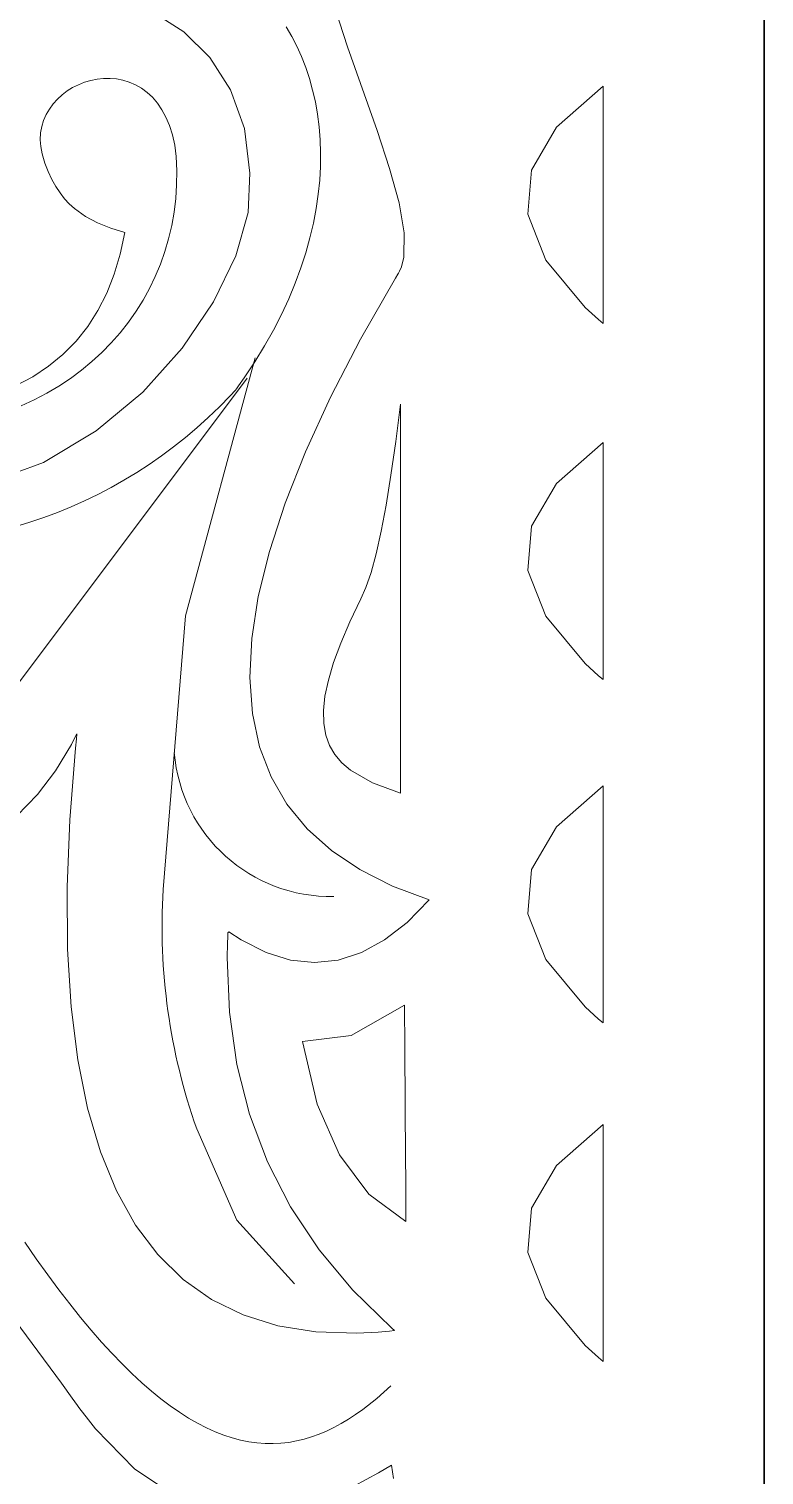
# Model space of a CAD drawing. Header units: inches. Extents: x 249 to 1192, y -18 to 440.
# Drawn here: x 614.7164 to 614.9088, y 265.314 to 265.6926 of the extents above; entities that cross this region are included whole.
import ezdxf

# ---------------------------------------------------------------- set-up
doc = ezdxf.new("R2010")
doc.units = ezdxf.units.IN
doc.header["$MEASUREMENT"] = 0
doc.layers.add('KACA', color=141, linetype='Continuous', lineweight=30)
doc.layers.add('KOLOM', color=5, linetype='Continuous')

# ---------------------------------------------------------------- blocks, each defined once
blk = doc.blocks.new('GORGA')
blk.add_lwpolyline([(366.59218, 151.19092), (367.59218, 151.19092), (367.59218, 149.19092), (366.59218, 149.19092)], close=True)
blk.add_lwpolyline([(366.59218, 151.19092), (367.59218, 151.19092), (367.59218, 149.19092), (366.59218, 149.19092)], close=True)
at = {"lineweight": 9}
for points in [[(366.78772, 150.0296), (366.78237, 150.03515), (366.77763, 150.04139), (366.77348, 150.0483), (366.77254, 150.05014), (366.77208, 150.05107), (366.77202, 150.05101), (366.77215, 150.04979), (366.77239, 150.04735), (366.77391, 150.02857), (366.77461, 150.01101), (366.7745, 149.99468), (366.77357, 149.97958), (366.77182, 149.96571), (366.76926, 149.95306), (366.76588, 149.94165), (366.76169, 149.93146), (366.75668, 149.9225), (366.75086, 149.91477), (366.74422, 149.90827), (366.73677, 149.90299), (366.7285, 149.89895), (366.71942, 149.89613), (366.70952, 149.89454), (366.6988, 149.89418), (366.69314, 149.89446), (366.69023, 149.89471), (366.6889, 149.8949), (366.68958, 149.8955), (366.6998, 149.90545), (366.70864, 149.91603), (366.7161, 149.92722), (366.72218, 149.93904), (366.72688, 149.95148), (366.7302, 149.96454), (366.73213, 149.97821), (366.73269, 149.99251), (366.73262, 149.99619), (366.73255, 149.99804), (366.7325, 149.99897), (366.73226, 149.99925), (366.729, 149.99711), (366.72253, 149.99383), (366.71616, 149.99186), (366.70987, 149.9912), (366.70368, 149.99186), (366.69757, 149.99383), (366.69156, 149.99712), (366.68563, 150.00172), (366.6798, 150.00763), (366.68942, 150.01123), (366.69797, 150.01552), (366.70543, 150.02051), (366.7118, 150.02621), (366.71706, 150.03263), (366.7212, 150.03979), (366.7242, 150.0477), (366.72605, 150.05636), (366.72673, 150.0658), (366.72624, 150.07601), (366.72455, 150.08702), (366.72166, 150.09883), (366.71756, 150.11145), (366.71222, 150.12491), (366.70564, 150.1392), (366.6978, 150.15434), (366.68868, 150.17034), (366.68807, 150.17137), (366.68788, 150.17167), (366.68759, 150.17219), (366.68709, 150.17331), (366.68643, 150.17587), (366.68637, 150.18223), (366.68772, 150.19002), (366.69019, 150.19901), (366.69347, 150.20896), (366.70123, 150.23085), (366.7086, 150.25382)], [(366.75173, 150.23969), (366.74404, 150.23481), (366.73726, 150.22811), (366.73183, 150.21965), (366.72817, 150.20953), (366.72673, 150.19779), (366.7272, 150.18755), (366.73046, 150.17617), (366.7363, 150.16411), (366.7445, 150.15201), (366.7548, 150.14054), (366.76699, 150.13036), (366.78081, 150.12212), (366.79604, 150.11649)], [(366.78772, 150.0296), (366.78237, 150.03515), (366.77763, 150.04139), (366.77348, 150.0483), (366.77254, 150.05014), (366.77208, 150.05107), (366.77202, 150.05101), (366.77215, 150.04979), (366.77239, 150.04735), (366.77391, 150.02857), (366.77461, 150.01101), (366.7745, 149.99468), (366.77357, 149.97958), (366.77182, 149.96571), (366.76926, 149.95306), (366.76588, 149.94165), (366.76169, 149.93146), (366.75668, 149.9225), (366.75086, 149.91477), (366.74422, 149.90827), (366.73677, 149.90299), (366.7285, 149.89895), (366.71942, 149.89613), (366.70952, 149.89454), (366.6988, 149.89418), (366.69314, 149.89446), (366.69023, 149.89471), (366.6889, 149.8949), (366.68958, 149.8955), (366.6998, 149.90545), (366.70864, 149.91603), (366.7161, 149.92722), (366.72218, 149.93904), (366.72688, 149.95148), (366.7302, 149.96454), (366.73213, 149.97821), (366.73269, 149.99251), (366.73262, 149.99619), (366.73255, 149.99804), (366.7325, 149.99897), (366.73226, 149.99925), (366.729, 149.99711), (366.72253, 149.99383), (366.71616, 149.99186), (366.70987, 149.9912), (366.70368, 149.99186), (366.69757, 149.99383), (366.69156, 149.99712), (366.68563, 150.00172), (366.6798, 150.00763), (366.68942, 150.01123), (366.69797, 150.01552), (366.70543, 150.02051), (366.7118, 150.02621), (366.71706, 150.03263), (366.7212, 150.03979), (366.7242, 150.0477), (366.72605, 150.05636), (366.72673, 150.0658), (366.72624, 150.07601), (366.72455, 150.08702), (366.72166, 150.09883), (366.71756, 150.11145), (366.71222, 150.12491), (366.70564, 150.1392), (366.6978, 150.15434), (366.68868, 150.17034), (366.68807, 150.17137), (366.68788, 150.17167), (366.68759, 150.17219), (366.68709, 150.17331), (366.68643, 150.17587), (366.68637, 150.18223), (366.68772, 150.19002), (366.69019, 150.19901), (366.69347, 150.20896), (366.70123, 150.23085), (366.7086, 150.25382)], [(366.75173, 150.23969), (366.74404, 150.23481), (366.73726, 150.22811), (366.73183, 150.21965), (366.72817, 150.20953), (366.72673, 150.19779), (366.7272, 150.18755), (366.73046, 150.17617), (366.7363, 150.16411), (366.7445, 150.15201), (366.7548, 150.14054), (366.76699, 150.13036), (366.78081, 150.12212), (366.79604, 150.11649)], [(366.68919, 149.85615), (366.68973, 149.85961), (366.69306, 149.85761), (366.69958, 149.85411)], [(366.74644, 149.85161), (366.75696, 149.85869), (366.76715, 149.86912), (366.76964, 149.87227), (366.77089, 149.87392), (366.77151, 149.87477), (366.77185, 149.87525), (366.77325, 149.87719), (366.77605, 149.88106), (366.79921, 149.91222), (366.82359, 149.94369), (366.87546, 150.0072), (366.93053, 150.07102), (366.98767, 150.13455), (367.04575, 150.19722), (367.10365, 150.25844)], [(366.68919, 149.85615), (366.68973, 149.85961), (366.69306, 149.85761), (366.69958, 149.85411)], [(366.74644, 149.85161), (366.75696, 149.85869), (366.76715, 149.86912), (366.76964, 149.87227), (366.77089, 149.87392), (366.77151, 149.87477), (366.77185, 149.87525), (366.77325, 149.87719), (366.77605, 149.88106), (366.79921, 149.91222), (366.82359, 149.94369), (366.87546, 150.0072), (366.93053, 150.07102), (366.98767, 150.13455), (367.04575, 150.19722), (367.10365, 150.25844)], [(366.78798, 150.10533), (366.78431, 150.10645), (366.78068, 150.10769), (366.77709, 150.10904), (366.77353, 150.1105), (366.77001, 150.11207), (366.76653, 150.11375), (366.7631, 150.11555), (366.75972, 150.11745), (366.75638, 150.11947), (366.75311, 150.12159), (366.74989, 150.12383), (366.74673, 150.12618), (366.74363, 150.12863), (366.7406, 150.1312), (366.73764, 150.13388), (366.73475, 150.13667), (366.73194, 150.13956), (366.73056, 150.14105), (366.73028, 150.14138), (366.73009, 150.14164), (366.72972, 150.14217), (366.72824, 150.14427), (366.72546, 150.14845), (366.72292, 150.15262), (366.72059, 150.15676), (366.71848, 150.16087), (366.71658, 150.16496), (366.71489, 150.169), (366.71341, 150.17301), (366.71212, 150.17697), (366.71103, 150.18088), (366.71012, 150.18474), (366.7094, 150.18855), (366.70885, 150.19229), (366.70848, 150.19597), (366.70828, 150.19958), (366.70824, 150.20312), (366.70836, 150.20658), (366.70863, 150.20996), (366.70905, 150.21326), (366.70962, 150.21646), (366.71033, 150.21958), (366.71117, 150.2226), (366.71214, 150.22551), (366.71324, 150.22832), (366.71445, 150.23103), (366.71578, 150.23361), (366.71722, 150.23609)], [(366.78798, 150.10533), (366.78431, 150.10645), (366.78068, 150.10769), (366.77709, 150.10904), (366.77353, 150.1105), (366.77001, 150.11207), (366.76653, 150.11375), (366.7631, 150.11555), (366.75972, 150.11745), (366.75638, 150.11947), (366.75311, 150.12159), (366.74989, 150.12383), (366.74673, 150.12618), (366.74363, 150.12863), (366.7406, 150.1312), (366.73764, 150.13388), (366.73475, 150.13667), (366.73194, 150.13956), (366.73056, 150.14105), (366.73028, 150.14138), (366.73009, 150.14164), (366.72972, 150.14217), (366.72824, 150.14427), (366.72546, 150.14845), (366.72292, 150.15262), (366.72059, 150.15676), (366.71848, 150.16087), (366.71658, 150.16496), (366.71489, 150.169), (366.71341, 150.17301), (366.71212, 150.17697), (366.71103, 150.18088), (366.71012, 150.18474), (366.7094, 150.18855), (366.70885, 150.19229), (366.70848, 150.19597), (366.70828, 150.19958), (366.70824, 150.20312), (366.70836, 150.20658), (366.70863, 150.20996), (366.70905, 150.21326), (366.70962, 150.21646), (366.71033, 150.21958), (366.71117, 150.2226), (366.71214, 150.22551), (366.71324, 150.22832), (366.71445, 150.23103), (366.71578, 150.23361), (366.71722, 150.23609)], [(366.78664, 150.13692), (366.78322, 150.13849), (366.77993, 150.14022), (366.77677, 150.14209), (366.77374, 150.1441), (366.77084, 150.14624), (366.76809, 150.14852), (366.76548, 150.15092), (366.76302, 150.15344), (366.76071, 150.15607), (366.75855, 150.15882), (366.75655, 150.16167), (366.75471, 150.16461), (366.75303, 150.16766), (366.75152, 150.17079), (366.75018, 150.17401), (366.74901, 150.1773), (366.74803, 150.18067), (366.74722, 150.18412), (366.7466, 150.18762), (366.74616, 150.19118), (366.74592, 150.1948), (366.74587, 150.19847), (366.74602, 150.20218), (366.74644, 150.20513), (366.74703, 150.20782), (366.7478, 150.21026), (366.74872, 150.21246), (366.74978, 150.21442), (366.75097, 150.21616), (366.75226, 150.21768), (366.75366, 150.21898), (366.75514, 150.22007), (366.7567, 150.22096), (366.75831, 150.22165), (366.75997, 150.22216), (366.76165, 150.22248), (366.76335, 150.22263), (366.76506, 150.22261), (366.76675, 150.22243), (366.76842, 150.22209), (366.77005, 150.22161), (366.77163, 150.22098), (366.77315, 150.22022), (366.77458, 150.21933), (366.77592, 150.21831), (366.77715, 150.21718), (366.77826, 150.21594), (366.77924, 150.2146), (366.78007, 150.21316), (366.78074, 150.21164), (366.78123, 150.21003), (366.78153, 150.20834), (366.78163, 150.20659), (366.78151, 150.20477), (366.78116, 150.2029), (366.78038, 150.20046), (366.77952, 150.19822), (366.77858, 150.19619), (366.77755, 150.19434), (366.77645, 150.19266), (366.77527, 150.19114), (366.77402, 150.18978), (366.77269, 150.18855), (366.76981, 150.18646), (366.76664, 150.18478), (366.76319, 150.18342), (366.75947, 150.18229), (366.76069, 150.17664), (366.76227, 150.17136), (366.76421, 150.16644), (366.76653, 150.16189), (366.76921, 150.15769), (366.77225, 150.15386), (366.77567, 150.1504), (366.77945, 150.14729), (366.7836, 150.14455), (366.78811, 150.14218)], [(366.78664, 150.13692), (366.78322, 150.13849), (366.77993, 150.14022), (366.77677, 150.14209), (366.77374, 150.1441), (366.77084, 150.14624), (366.76809, 150.14852), (366.76548, 150.15092), (366.76302, 150.15344), (366.76071, 150.15607), (366.75855, 150.15882), (366.75655, 150.16167), (366.75471, 150.16461), (366.75303, 150.16766), (366.75152, 150.17079), (366.75018, 150.17401), (366.74901, 150.1773), (366.74803, 150.18067), (366.74722, 150.18412), (366.7466, 150.18762), (366.74616, 150.19118), (366.74592, 150.1948), (366.74587, 150.19847), (366.74602, 150.20218), (366.74644, 150.20513), (366.74703, 150.20782), (366.7478, 150.21026), (366.74872, 150.21246), (366.74978, 150.21442), (366.75097, 150.21616), (366.75226, 150.21768), (366.75366, 150.21898), (366.75514, 150.22007), (366.7567, 150.22096), (366.75831, 150.22165), (366.75997, 150.22216), (366.76165, 150.22248), (366.76335, 150.22263), (366.76506, 150.22261), (366.76675, 150.22243), (366.76842, 150.22209), (366.77005, 150.22161), (366.77163, 150.22098), (366.77315, 150.22022), (366.77458, 150.21933), (366.77592, 150.21831), (366.77715, 150.21718), (366.77826, 150.21594), (366.77924, 150.2146), (366.78007, 150.21316), (366.78074, 150.21164), (366.78123, 150.21003), (366.78153, 150.20834), (366.78163, 150.20659), (366.78151, 150.20477), (366.78116, 150.2029), (366.78038, 150.20046), (366.77952, 150.19822), (366.77858, 150.19619), (366.77755, 150.19434), (366.77645, 150.19266), (366.77527, 150.19114), (366.77402, 150.18978), (366.77269, 150.18855), (366.76981, 150.18646), (366.76664, 150.18478), (366.76319, 150.18342), (366.75947, 150.18229), (366.76069, 150.17664), (366.76227, 150.17136), (366.76421, 150.16644), (366.76653, 150.16189), (366.76921, 150.15769), (366.77225, 150.15386), (366.77567, 150.1504), (366.77945, 150.14729), (366.7836, 150.14455), (366.78811, 150.14218)], [(366.68986, 149.88037), (366.69353, 149.87711), (366.69723, 149.8742), (366.6991, 149.87288), (366.70098, 149.87165), (366.70288, 149.87052), (366.70478, 149.86949), (366.70671, 149.86856), (366.70865, 149.86774), (366.71061, 149.86704), (366.71259, 149.86644), (366.71458, 149.86597), (366.7166, 149.86561), (366.71864, 149.86538), (366.7207, 149.86528), (366.72279, 149.8653), (366.7249, 149.86546), (366.72703, 149.86576), (366.72919, 149.8662), (366.73138, 149.86678), (366.7336, 149.86751), (366.73585, 149.86839), (366.73813, 149.86942), (366.74045, 149.87061), (366.74279, 149.87196), (366.74517, 149.87347), (366.74759, 149.87515), (366.75004, 149.877), (366.75253, 149.87902), (366.75505, 149.88122), (366.75762, 149.8836), (366.76022, 149.88616), (366.76287, 149.88891), (366.76556, 149.89185), (366.76829, 149.89498), (366.77107, 149.89831), (366.77389, 149.90183), (366.77676, 149.90556), (366.77968, 149.9095), (366.78265, 149.91364), (366.78566, 149.918)], [(366.68986, 149.88037), (366.69353, 149.87711), (366.69723, 149.8742), (366.6991, 149.87288), (366.70098, 149.87165), (366.70288, 149.87052), (366.70478, 149.86949), (366.70671, 149.86856), (366.70865, 149.86774), (366.71061, 149.86704), (366.71259, 149.86644), (366.71458, 149.86597), (366.7166, 149.86561), (366.71864, 149.86538), (366.7207, 149.86528), (366.72279, 149.8653), (366.7249, 149.86546), (366.72703, 149.86576), (366.72919, 149.8662), (366.73138, 149.86678), (366.7336, 149.86751), (366.73585, 149.86839), (366.73813, 149.86942), (366.74045, 149.87061), (366.74279, 149.87196), (366.74517, 149.87347), (366.74759, 149.87515), (366.75004, 149.877), (366.75253, 149.87902), (366.75505, 149.88122), (366.75762, 149.8836), (366.76022, 149.88616), (366.76287, 149.88891), (366.76556, 149.89185), (366.76829, 149.89498), (366.77107, 149.89831), (366.77389, 149.90183), (366.77676, 149.90556), (366.77968, 149.9095), (366.78265, 149.91364), (366.78566, 149.918)], [(366.8031, 150.04342), (366.7275, 150.14413)], [(366.8031, 150.04342), (366.7275, 150.14413)]]:
    blk.add_lwpolyline(points, dxfattribs=at)
for points in [[(366.63427, 150.22058), (366.64649, 150.20982), (366.65306, 150.19865), (366.654, 150.18707), (366.6493, 150.17508), (366.63897, 150.16268), (366.6355, 150.15952), (366.63427, 150.1585), (366.63427, 150.15916), (366.63427, 150.16816), (366.63427, 150.20092), (366.63427, 150.21485), (366.63427, 150.22058)], [(366.63427, 150.22058), (366.64649, 150.20982), (366.65306, 150.19865), (366.654, 150.18707), (366.6493, 150.17508), (366.63897, 150.16268), (366.6355, 150.15952), (366.63427, 150.1585), (366.63427, 150.15916), (366.63427, 150.16816), (366.63427, 150.20092), (366.63427, 150.21485), (366.63427, 150.22058)], [(366.68735, 150.13733), (366.68735, 150.13704), (366.68735, 150.13619), (366.68735, 150.13481), (366.68735, 150.13296), (366.68735, 150.12794), (366.68735, 150.12143), (366.68735, 150.11372), (366.68735, 150.10512), (366.68735, 150.08644), (366.68735, 150.06775), (366.68735, 150.05915), (366.68735, 150.05145), (366.68735, 150.04494), (366.68735, 150.03992), (366.68735, 150.03806), (366.68735, 150.03669), (366.68735, 150.03584), (366.68735, 150.03555), (366.69467, 150.03826), (366.70043, 150.04154), (366.70269, 150.04347), (366.70453, 150.04563), (366.70595, 150.04805), (366.70692, 150.05076), (366.70744, 150.0538), (366.70751, 150.05718), (366.7071, 150.06094), (366.70622, 150.0651), (366.70485, 150.06971), (366.70299, 150.07478), (366.70062, 150.08035), (366.69773, 150.08644), (366.69637, 150.08939), (366.69503, 150.09332), (366.69371, 150.09822), (366.6924, 150.10409), (366.69111, 150.11094), (366.68984, 150.11876), (366.68859, 150.12756), (366.68735, 150.13733)], [(366.68735, 150.13733), (366.68735, 150.13704), (366.68735, 150.13619), (366.68735, 150.13481), (366.68735, 150.13296), (366.68735, 150.12794), (366.68735, 150.12143), (366.68735, 150.11372), (366.68735, 150.10512), (366.68735, 150.08644), (366.68735, 150.06775), (366.68735, 150.05915), (366.68735, 150.05145), (366.68735, 150.04494), (366.68735, 150.03992), (366.68735, 150.03806), (366.68735, 150.03669), (366.68735, 150.03584), (366.68735, 150.03555), (366.69467, 150.03826), (366.70043, 150.04154), (366.70269, 150.04347), (366.70453, 150.04563), (366.70595, 150.04805), (366.70692, 150.05076), (366.70744, 150.0538), (366.70751, 150.05718), (366.7071, 150.06094), (366.70622, 150.0651), (366.70485, 150.06971), (366.70299, 150.07478), (366.70062, 150.08035), (366.69773, 150.08644), (366.69637, 150.08939), (366.69503, 150.09332), (366.69371, 150.09822), (366.6924, 150.10409), (366.69111, 150.11094), (366.68984, 150.11876), (366.68859, 150.12756), (366.68735, 150.13733)], [(366.63427, 150.12735), (366.64649, 150.11659), (366.65306, 150.10542), (366.654, 150.09384), (366.6493, 150.08185), (366.63897, 150.06945), (366.6355, 150.06629), (366.63427, 150.06527), (366.63427, 150.06593), (366.63427, 150.07493), (366.63427, 150.10769), (366.63427, 150.12162), (366.63427, 150.12735)], [(366.63427, 150.12735), (366.64649, 150.11659), (366.65306, 150.10542), (366.654, 150.09384), (366.6493, 150.08185), (366.63897, 150.06945), (366.6355, 150.06629), (366.63427, 150.06527), (366.63427, 150.06593), (366.63427, 150.07493), (366.63427, 150.10769), (366.63427, 150.12162), (366.63427, 150.12735)], [(366.63427, 150.03748), (366.64649, 150.02672), (366.65306, 150.01555), (366.654, 150.00397), (366.6493, 149.99198), (366.63897, 149.97958), (366.6355, 149.97642), (366.63427, 149.97541), (366.63427, 149.97606), (366.63427, 149.98507), (366.63427, 150.01783), (366.63427, 150.03175), (366.63427, 150.03748)], [(366.63427, 150.03748), (366.64649, 150.02672), (366.65306, 150.01555), (366.654, 150.00397), (366.6493, 149.99198), (366.63897, 149.97958), (366.6355, 149.97642), (366.63427, 149.97541), (366.63427, 149.97606), (366.63427, 149.98507), (366.63427, 150.01783), (366.63427, 150.03175), (366.63427, 150.03748)], [(366.68592, 149.92338), (366.69559, 149.9306), (366.70332, 149.94086), (366.70911, 149.95415), (366.71298, 149.97049), (366.70021, 149.97213), (366.68628, 149.98), (366.68626, 149.97757), (366.68622, 149.97115), (366.6861, 149.95169), (366.68597, 149.93223), (366.68593, 149.92581), (366.68592, 149.92338)], [(366.68592, 149.92338), (366.69559, 149.9306), (366.70332, 149.94086), (366.70911, 149.95415), (366.71298, 149.97049), (366.70021, 149.97213), (366.68628, 149.98), (366.68626, 149.97757), (366.68622, 149.97115), (366.6861, 149.95169), (366.68597, 149.93223), (366.68593, 149.92581), (366.68592, 149.92338)], [(366.63427, 149.94885), (366.64649, 149.93809), (366.65306, 149.92692), (366.654, 149.91534), (366.6493, 149.90335), (366.63897, 149.89095), (366.6355, 149.88779), (366.63427, 149.88677), (366.63427, 149.88742), (366.63427, 149.89643), (366.63427, 149.92919), (366.63427, 149.94312), (366.63427, 149.94885)], [(366.63427, 149.94885), (366.64649, 149.93809), (366.65306, 149.92692), (366.654, 149.91534), (366.6493, 149.90335), (366.63897, 149.89095), (366.6355, 149.88779), (366.63427, 149.88677), (366.63427, 149.88742), (366.63427, 149.89643), (366.63427, 149.92919), (366.63427, 149.94312), (366.63427, 149.94885)]]:
    blk.add_lwpolyline(points, close=True, dxfattribs=at)
for points in [[(366.71512, 149.90706), (366.73014, 149.92376), (366.74068, 149.94763, 0.100099), (366.74945, 150.01032), (366.74362, 150.08199), (366.72535, 150.1495)], [(366.71512, 149.90706), (366.73014, 149.92376), (366.74068, 149.94763, 0.100099), (366.74945, 150.01032), (366.74362, 150.08199), (366.72535, 150.1495)], [(366.70474, 150.00849, 0.396445), (366.74654, 150.04615)], [(366.70474, 150.00849, 0.396445), (366.74654, 150.04615)]]:
    blk.add_lwpolyline(points, format="xyb", dxfattribs=at)
blk = doc.blocks.new('tampak depan')
at = {"layer": 'KACA', "xscale": -1}
blk.add_blockref('GORGA', (1067.19087, 190.286), dxfattribs=at)

msp = doc.modelspace()

# ---------------------------------------------------------------- block references
at = {"layer": 'KOLOM'}
msp.add_blockref('tampak depan', (-85.68993, -74.82902), dxfattribs=at)

doc.saveas('drawing.dxf')
